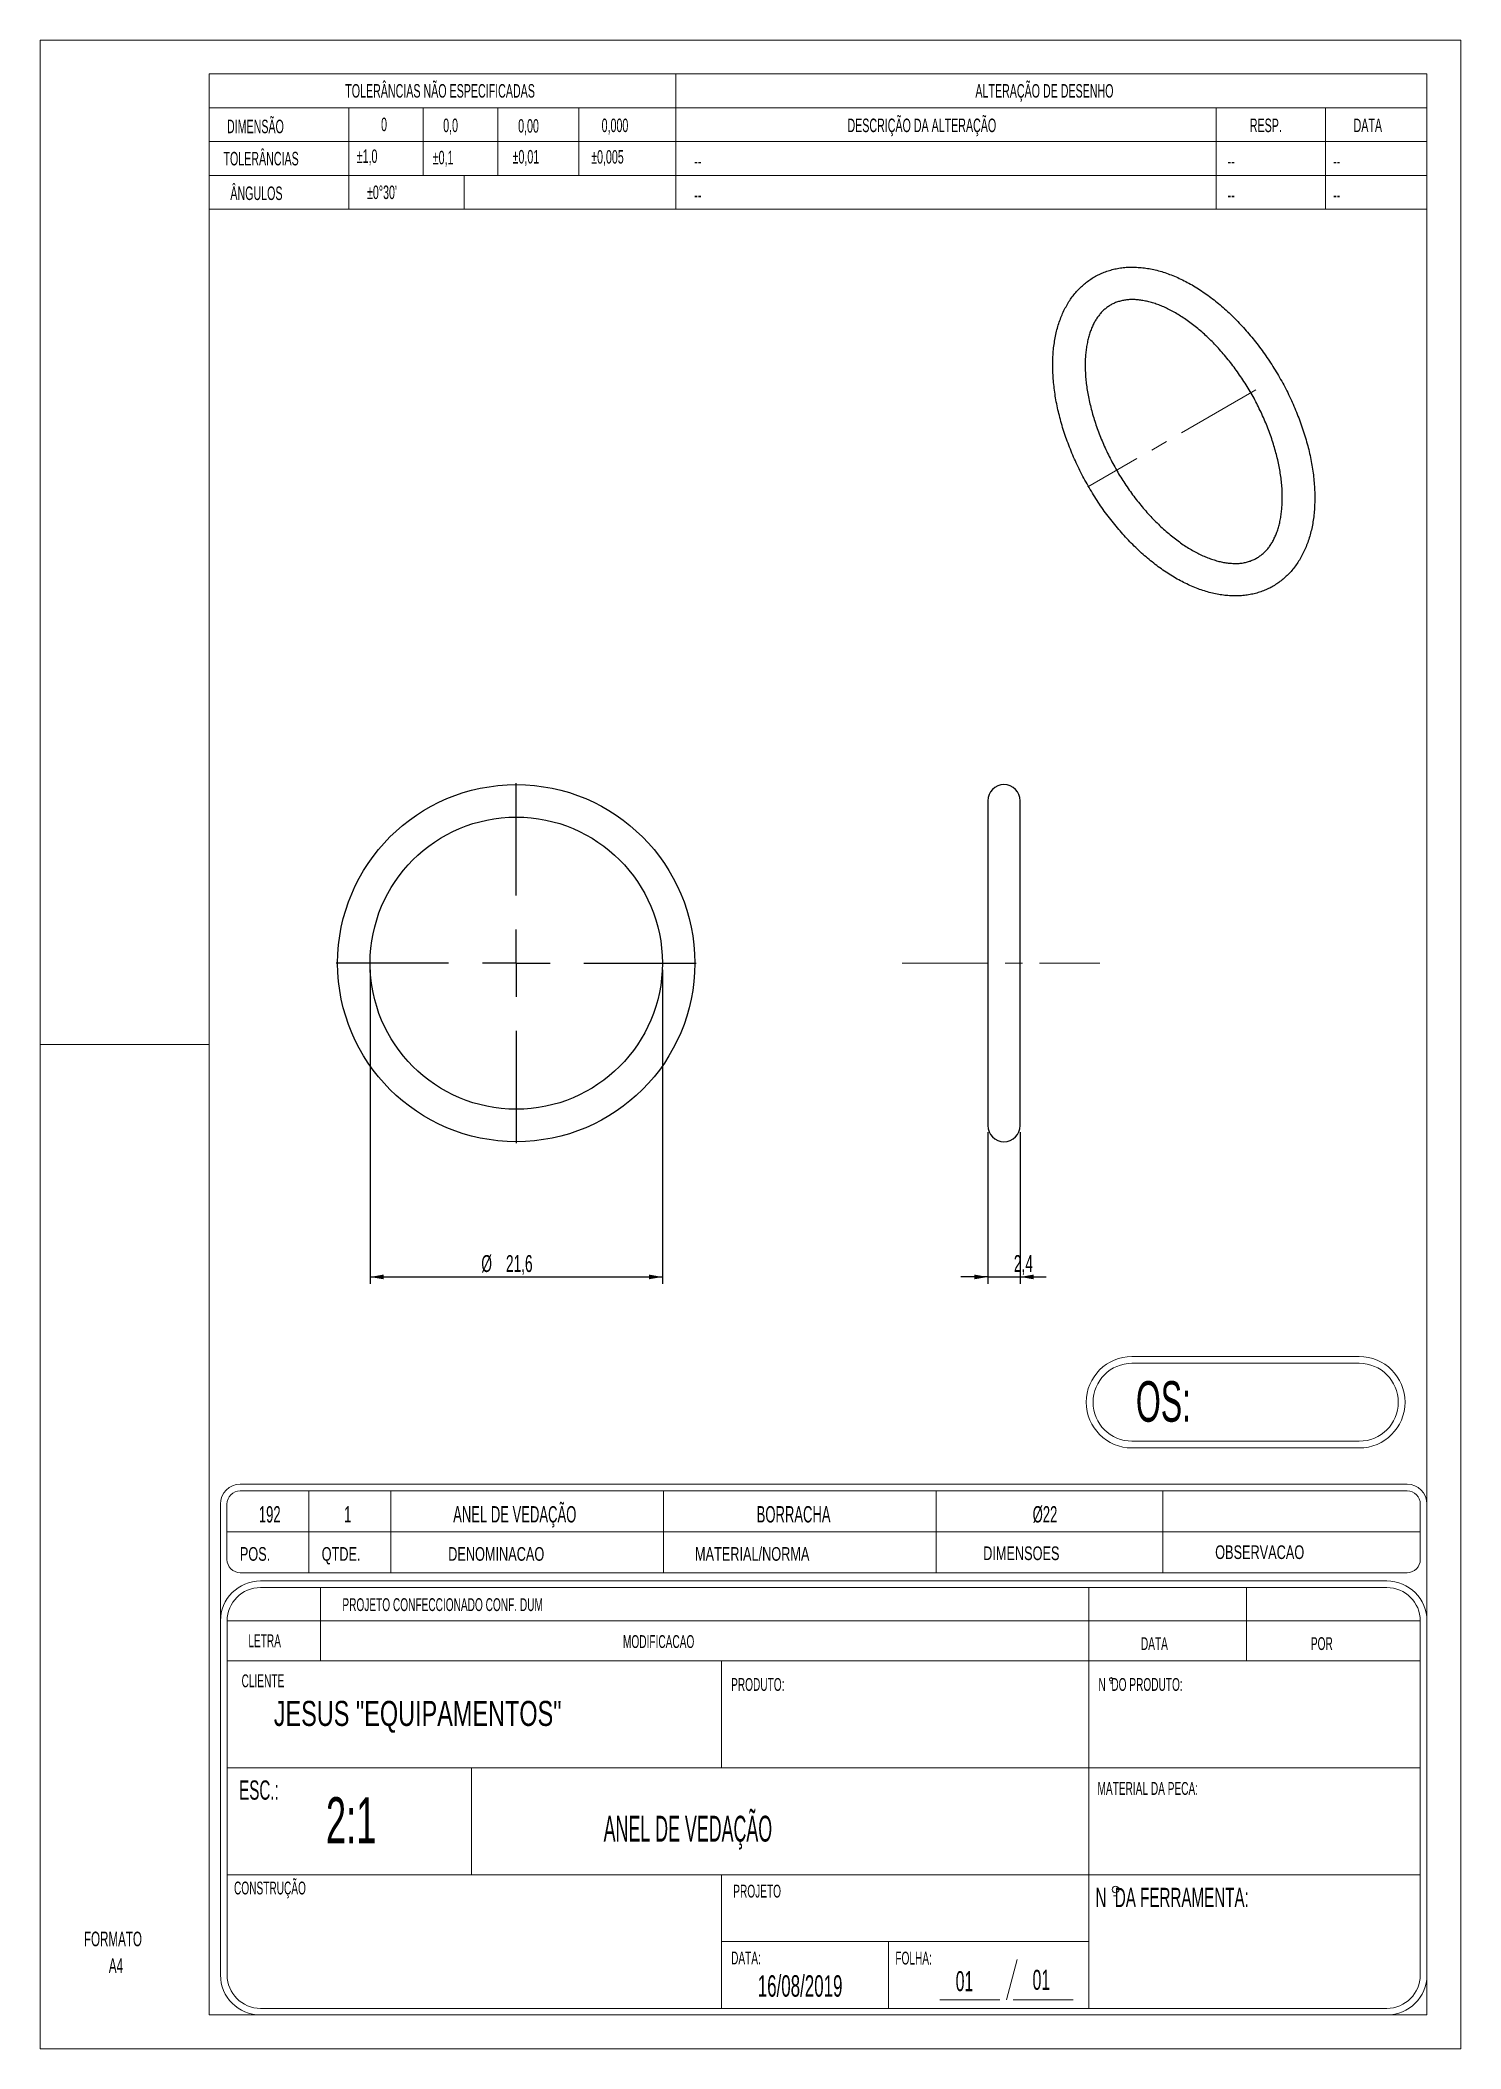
# Model space of a CAD drawing. Header units: millimetres. Extents: x 0 to 105, y 0 to 149.
import ezdxf

# ---------------------------------------------------------------- set-up
doc = ezdxf.new("R2010")
doc.units = ezdxf.units.MM
doc.header["$LTSCALE"] = 0.5
doc.linetypes.add('CENTERX2', pattern=[20.32, 12.7, -2.54, 2.54, -2.54])
doc.layers.add('COTAS', color=7, linetype='Continuous')
doc.styles.add('SLDTEXTSTYLE0', font='TXT', dxfattribs={"width": 0.595745})
doc.styles.add('SLDTEXTSTYLE1', font='TXT', dxfattribs={"width": 0.589474})
doc.styles.add('SLDTEXTSTYLE2', font='TXT', dxfattribs={"width": 0.515789})
doc.styles.add('SLDTEXTSTYLE3', font='TXT', dxfattribs={"width": 0.7})
doc.styles.add('SLDTEXTSTYLE4', font='TXT', dxfattribs={"width": 0.695035})
doc.styles.add('SLDTEXTSTYLE5', font='TXT', dxfattribs={"width": 0.605})
doc.dimstyles.new('SLDDIMSTYLE0', dxfattribs={"dimtxt": 1.25, "dimasz": 1, "dimexe": 0, "dimexo": 0.0625, "dimgap": 0.3125, "dimtad": 1, "dimdec": 1, "dimrnd": 1e-09, "dimzin": 12, "dimdsep": 46, "dimtxsty": 'SLDTEXTSTYLE5', "dimsah": 1, "dimcen": 0.09, "dimadec": 0, "dimazin": 3, "dimtfac": 1, "dimtdec": 3, "dimtofl": 0, "dimtmove": 0, "dimatfit": 3, "dimfxl": 0, "dimfrac": 2, "dimtolj": 1, "dimtzin": 12, "dimarcsym": 0})
doc.dimstyles.new('SLDDIMSTYLE1', dxfattribs={"dimtxt": 1.25, "dimasz": 1, "dimexe": 0, "dimexo": 0.0625, "dimgap": 0.3125, "dimtad": 1, "dimdec": 1, "dimrnd": 1e-09, "dimzin": 12, "dimdsep": 46, "dimtxsty": 'SLDTEXTSTYLE5', "dimsah": 1, "dimcen": 0.09, "dimadec": 0, "dimazin": 3, "dimtfac": 1, "dimtdec": 3, "dimtmove": 0, "dimatfit": 0, "dimfxl": 0, "dimfrac": 2, "dimtolj": 1, "dimtzin": 12, "dimarcsym": 0})

# ---------------------------------------------------------------- blocks, each defined once
blk = doc.blocks.new('SW_NOTE_0')
at = {"color": 0, "linetype": 'Continuous', "lineweight": 18, "insert": (0, 1.39), "char_height": 1.076, "attachment_point": 1, "style": 'SLDTEXTSTYLE0'}
blk.add_mtext('FORMATO', dxfattribs=at)
blk = doc.blocks.new('SW_NOTE_0_1')
at = {"color": 0, "linetype": 'Continuous', "lineweight": 18, "insert": (0, 1.39), "char_height": 1.076, "attachment_point": 1, "style": 'SLDTEXTSTYLE0'}
blk.add_mtext('A4', dxfattribs=at)
blk = doc.blocks.new('Bloco2')
at = {"color": 7, "linetype": 'Continuous', "lineweight": 18}
for p, q in [((105.02, 148.53), (0.02, 148.53)), ((0.02, 148.53), (0.02, 0.03)), ((105.02, 0.03), (105.02, 148.53)), ((102.52, 146.03), (12.52, 146.03)), ((12.52, 146.03), (12.52, 2.53)), ((102.52, 2.53), (102.52, 146.03)), ((0.02, 74.28), (12.52, 74.28)), ((12.52, 2.53), (102.52, 2.53)), ((0.02, 0.03), (105.02, 0.03))]:
    blk.add_line(p, q, dxfattribs=at)
for name, p in [('SW_NOTE_0', (3.26, 7.3)), ('SW_NOTE_0_1', (5.1, 5.33))]:
    blk.add_blockref(name, p, dxfattribs=at)
blk = doc.blocks.new('_D')
at = {"layer": 'COTAS'}
for p, q in [((24.39, 79.94), (24.39, 56.74)), ((45.99, 79.94), (45.99, 56.74)), ((24.39, 57.24), (45.99, 57.24))]:
    blk.add_line(p, q, dxfattribs=at)
for points in [[(24.39, 57.24), (25.39, 57.07), (25.39, 57.42)], [(45.99, 57.24), (44.99, 57.42), (44.99, 57.07)]]:
    blk.add_solid(points, dxfattribs=at)
at = {"layer": 'COTAS', "char_height": 1.25, "attachment_point": 1, "style": 'SLDTEXTSTYLE5'}
for s, insert in [('%%c', (32.61, 58.86)), ('21,6', (34.43, 58.86))]:
    blk.add_mtext(s, dxfattribs=dict(at, insert=insert))
blk = doc.blocks.new('SW_CENTERMARKSYMBOL_0')
at = {"layer": 'COTAS', "color": 0}
for p, q in [((0, 5), (0, 13.3)), ((0, 0), (0, 2.5)), ((-5, 0), (-13.3, 0)), ((0, 0), (-2.5, 0)), ((0, 0), (0, -2.5)), ((0, 0), (2.5, 0)), ((5, 0), (13.3, 0)), ((0, -5), (0, -13.3))]:
    blk.add_line(p, q, dxfattribs=at)
blk = doc.blocks.new('_D_1')
at = {"layer": 'COTAS'}
for p, q in [((70.04, 67.94), (70.04, 56.74)), ((72.44, 67.94), (72.44, 56.74)), ((70.04, 57.24), (68.04, 57.24)), ((70.04, 57.24), (72.44, 57.24)), ((72.44, 57.24), (74.36, 57.24))]:
    blk.add_line(p, q, dxfattribs=at)
for points in [[(70.04, 57.24), (69.04, 57.42), (69.04, 57.07)], [(72.44, 57.24), (73.44, 57.07), (73.44, 57.42)]]:
    blk.add_solid(points, dxfattribs=at)
at = {"layer": 'COTAS', "insert": (71.97, 58.86), "char_height": 1.25, "attachment_point": 1, "style": 'SLDTEXTSTYLE5'}
blk.add_mtext('2,4', dxfattribs=at)

msp = doc.modelspace()

# ---------------------------------------------------------------- linework, layer by layer
at = {"color": 7, "linetype": 'Continuous', "lineweight": 18}
for p, q in [((102.5, 146.18), (12.5, 146.18)), ((12.5, 136.18), (12.5, 146.18)), ((46.98, 136.18), (46.98, 146.18)), ((102.5, 146.18), (102.5, 136.18)), ((12.5, 143.68), (46.98, 143.68)), ((22.82, 136.18), (22.82, 143.68)), ((28.32, 138.68), (28.32, 143.68)), ((33.82, 138.68), (33.82, 143.68)), ((39.82, 138.68), (39.82, 143.68)), ((46.98, 143.68), (102.5, 143.68)), ((86.91, 136.18), (86.91, 143.68)), ((95, 136.18), (95, 143.68)), ((12.5, 141.18), (46.98, 141.18)), ((46.98, 141.18), (102.5, 141.18)), ((12.5, 138.68), (46.98, 138.68)), ((31.35, 138.68), (31.35, 136.18)), ((46.98, 138.68), (102.5, 138.68)), ((12.5, 136.18), (46.98, 136.18)), ((46.98, 136.18), (102.5, 136.18)), ((97.5, 51.36), (80.7, 51.36)), ((97.5, 50.86), (80.7, 50.86)), ((80.7, 45.11), (97.5, 45.11)), ((80.7, 44.61), (97.5, 44.61)), ((101.03, 41.92), (14.79, 41.92)), ((13.32, 5.64), (13.32, 40.45)), ((13.32, 40.45), (13.32, 33.91)), ((13.81, 40.45), (13.81, 36.36)), ((101.03, 41.43), (14.79, 41.43)), ((19.86, 35.38), (19.86, 41.43)), ((25.91, 35.38), (25.91, 41.43)), ((46.07, 35.38), (46.07, 41.43)), ((66.23, 35.38), (66.23, 41.43)), ((82.98, 35.38), (82.98, 41.43)), ((102.01, 36.36), (102.01, 40.45)), ((102.5, 5.64), (102.5, 40.45)), ((13.81, 38.4), (102.01, 38.4)), ((14.79, 35.38), (101.03, 35.38)), ((16.29, 34.77), (99.54, 34.77)), ((16.29, 34.28), (99.54, 34.28)), ((20.73, 28.85), (20.73, 34.28)), ((77.51, 34.28), (77.51, 28.85)), ((89.17, 34.28), (89.17, 28.85)), ((13.82, 5.64), (13.82, 31.81)), ((13.82, 31.81), (102.01, 31.81)), ((102.01, 31.81), (102.01, 5.64)), ((13.82, 28.85), (102.01, 28.85)), ((50.36, 28.85), (50.36, 20.95)), ((77.51, 28.85), (77.51, 20.95)), ((79.1, 27.23), (79.23, 27.23)), ((79.1, 27.22), (79.23, 27.22)), ((13.82, 20.95), (102.01, 20.95)), ((31.88, 13.05), (31.88, 20.95)), ((77.51, 13.05), (77.51, 20.95)), ((13.82, 13.05), (102.01, 13.05)), ((50.36, 13.05), (50.36, 3.17)), ((77.51, 13.05), (77.51, 3.17)), ((79.34, 11.5), (79.6, 11.5)), ((50.36, 8.11), (77.51, 8.11)), ((62.7, 8.11), (62.7, 3.17)), ((72.22, 6.77), (71.42, 3.81)), ((99.54, 3.17), (16.29, 3.17)), ((70.93, 3.81), (66.49, 3.81)), ((71.92, 3.81), (76.36, 3.81)), ((99.54, 2.68), (16.29, 2.68)), ((102.22, 2.68), (102.5, 2.68)), ((102.5, 2.68), (102.5, 2.96))]:
    msp.add_line(p, q, dxfattribs=at)
at = {"color": 7, "linetype": 'Continuous', "lineweight": 25}
for p, q in [((70.04, 92.44), (70.04, 68.44)), ((72.44, 68.44), (72.44, 92.44))]:
    msp.add_line(p, q, dxfattribs=at)
for radius in [13.2, 10.8]:
    msp.add_circle((35.19, 80.44), radius, dxfattribs=at)
at = {"color": 7, "linetype": 'Continuous', "lineweight": 18}
for centre, radius in [((79.16, 27.5), 0.123), ((79.16, 27.48), 0.123), ((79.49, 11.96), 0.247)]:
    msp.add_circle(centre, radius, dxfattribs=at)
at = {"color": 7, "linetype": 'Continuous', "lineweight": 25}
for centre, start, end in [((71.24, 92.44), 0, 180), ((71.24, 68.44), 180, 0)]:
    msp.add_arc(centre, 1.2, start, end, dxfattribs=at)
at = {"color": 7, "linetype": 'Continuous', "lineweight": 18}
for centre, radius, start, end in [((80.7, 47.98), 3.38, 90, 270), ((80.7, 47.98), 2.88, 90, 270), ((97.5, 47.98), 3.38, 270, 90), ((97.5, 47.98), 2.88, 270, 90), ((14.79, 40.45), 1.47, 90, 180), ((101.03, 40.45), 1.47, 0, 90), ((14.79, 40.45), 0.98, 90, 180), ((101.03, 40.45), 0.98, 0, 90), ((14.79, 36.36), 0.98, 180, 270), ((101.03, 36.36), 0.98, 270, 0), ((16.29, 31.81), 2.96, 90, 180), ((16.29, 31.81), 2.47, 90, 180), ((99.54, 31.81), 2.96, 0, 90), ((99.54, 31.81), 2.47, 0, 90), ((16.29, 5.64), 2.96, 180, 270), ((16.29, 5.64), 2.47, 180, 270), ((99.54, 5.64), 2.47, 270, 0), ((99.54, 5.64), 2.96, 270, 0)]:
    msp.add_arc(centre, radius, start, end, dxfattribs=at)
at = {"color": 7, "linetype": 'Continuous', "lineweight": 25}
for points, knots in [([(94.21, 114.85), (94.21, 114.94), (94.21, 115.22), (94.19, 115.69), (94.14, 116.25), (94.07, 116.82), (93.98, 117.39), (93.86, 117.97), (93.73, 118.55), (93.57, 119.14), (93.39, 119.72), (93.19, 120.31), (92.97, 120.89), (92.74, 121.47), (92.48, 122.05), (92.21, 122.62), (91.92, 123.19), (91.61, 123.74), (91.28, 124.29), (90.94, 124.83), (90.59, 125.35), (90.22, 125.87), (89.84, 126.37), (89.45, 126.85), (89.04, 127.32), (88.63, 127.77), (88.2, 128.21), (87.77, 128.62), (87.32, 129.01), (86.88, 129.39), (86.42, 129.74), (85.96, 130.06), (85.49, 130.37), (85.02, 130.65), (84.55, 130.9), (84.08, 131.13), (83.6, 131.32), (83.13, 131.5), (82.66, 131.64), (82.19, 131.75), (81.73, 131.83), (81.27, 131.88), (80.82, 131.9), (80.38, 131.9), (79.95, 131.86), (79.53, 131.79), (79.13, 131.69), (78.74, 131.56), (78.37, 131.41), (78.01, 131.23), (77.66, 131.02), (77.34, 130.79), (77.03, 130.53), (76.74, 130.25), (76.47, 129.94), (76.21, 129.61), (75.98, 129.26), (75.77, 128.88), (75.57, 128.48), (75.4, 128.06), (75.25, 127.62), (75.12, 127.16), (75.02, 126.68), (74.94, 126.18), (74.88, 125.67), (74.85, 125.15), (74.84, 124.61), (74.85, 124.07), (74.89, 123.51), (74.95, 122.94), (75.03, 122.37), (75.13, 121.8), (75.26, 121.21), (75.4, 120.63), (75.57, 120.05), (75.76, 119.46), (75.97, 118.88), (76.2, 118.29), (76.45, 117.71), (76.71, 117.14), (77, 116.57), (77.3, 116.01), (77.61, 115.46), (77.95, 114.92), (78.29, 114.38), (78.65, 113.86), (79.03, 113.36), (79.42, 112.87), (79.82, 112.39), (80.23, 111.93), (80.65, 111.49), (81.08, 111.06), (81.52, 110.66), (81.96, 110.28), (82.42, 109.92), (82.87, 109.58), (83.34, 109.26), (83.81, 108.97), (84.28, 108.71), (84.75, 108.47), (85.22, 108.26), (85.7, 108.07), (86.17, 107.92), (86.64, 107.79), (87.11, 107.69), (87.57, 107.63), (88.02, 107.59), (88.46, 107.59), (88.9, 107.61), (89.32, 107.67), (89.73, 107.75), (90.13, 107.86), (90.51, 108), (90.88, 108.17), (91.23, 108.37), (91.56, 108.59), (91.88, 108.83), (92.18, 109.11), (92.46, 109.4), (92.72, 109.72), (92.96, 110.06), (93.19, 110.43), (93.39, 110.82), (93.57, 111.23), (93.73, 111.66), (93.87, 112.11), (93.99, 112.58), (94.08, 113.07), (94.15, 113.57), (94.19, 114.09), (94.21, 114.52), (94.21, 114.77), (94.21, 114.85)], [0, 0, 0, 0, 0.004217, 0.012133, 0.020043, 0.027947, 0.035845, 0.043735, 0.051617, 0.059492, 0.067358, 0.075218, 0.083072, 0.09092, 0.098764, 0.106605, 0.114444, 0.122281, 0.130118, 0.137955, 0.145794, 0.153636, 0.161481, 0.169331, 0.177187, 0.185049, 0.19292, 0.200798, 0.208686, 0.216584, 0.224491, 0.232409, 0.240336, 0.248272, 0.256213, 0.264158, 0.272098, 0.280029, 0.287942, 0.295827, 0.303674, 0.311472, 0.319211, 0.326883, 0.334482, 0.342009, 0.349465, 0.356858, 0.3642, 0.371503, 0.378785, 0.38606, 0.393342, 0.400646, 0.407989, 0.415384, 0.422838, 0.43036, 0.437951, 0.445608, 0.453328, 0.461103, 0.468923, 0.476778, 0.48466, 0.492559, 0.500468, 0.508382, 0.516294, 0.524201, 0.532102, 0.539996, 0.547882, 0.55576, 0.56363, 0.571493, 0.57935, 0.5872, 0.595046, 0.602889, 0.610728, 0.618566, 0.626403, 0.63424, 0.642078, 0.649919, 0.657762, 0.66561, 0.673462, 0.681322, 0.689188, 0.697062, 0.704946, 0.712839, 0.720742, 0.728655, 0.736577, 0.744509, 0.752448, 0.760392, 0.768335, 0.776271, 0.784194, 0.792093, 0.79996, 0.807782, 0.81555, 0.823255, 0.830889, 0.83845, 0.845939, 0.853361, 0.860725, 0.868045, 0.875335, 0.882612, 0.889888, 0.89718, 0.904503, 0.911872, 0.919297, 0.926786, 0.934344, 0.94197, 0.949661, 0.957411, 0.965211, 0.973051, 0.980921, 0.988813, 0.996718, 1, 1, 1, 1]), ([(91.81, 114.85), (91.81, 114.77), (91.81, 114.54), (91.79, 114.18), (91.75, 113.77), (91.7, 113.38), (91.62, 113), (91.53, 112.65), (91.42, 112.31), (91.29, 112), (91.15, 111.71), (91, 111.44), (90.83, 111.19), (90.64, 110.97), (90.44, 110.76), (90.22, 110.58), (89.98, 110.42), (89.72, 110.28), (89.45, 110.17), (89.16, 110.08), (88.86, 110.02), (88.55, 109.99), (88.23, 109.99), (87.9, 110.01), (87.56, 110.05), (87.22, 110.12), (86.86, 110.22), (86.5, 110.34), (86.12, 110.48), (85.75, 110.65), (85.36, 110.85), (84.98, 111.07), (84.59, 111.31), (84.2, 111.58), (83.81, 111.88), (83.42, 112.19), (83.03, 112.53), (82.65, 112.89), (82.27, 113.26), (81.9, 113.66), (81.53, 114.08), (81.18, 114.51), (80.83, 114.95), (80.5, 115.42), (80.17, 115.89), (79.86, 116.38), (79.57, 116.87), (79.28, 117.38), (79.02, 117.89), (78.77, 118.41), (78.54, 118.93), (78.32, 119.45), (78.12, 119.98), (77.95, 120.5), (77.79, 121.02), (77.65, 121.54), (77.53, 122.05), (77.43, 122.55), (77.35, 123.05), (77.29, 123.53), (77.26, 124), (77.24, 124.46), (77.24, 124.91), (77.26, 125.34), (77.3, 125.75), (77.36, 126.14), (77.44, 126.52), (77.53, 126.87), (77.64, 127.2), (77.77, 127.51), (77.91, 127.8), (78.07, 128.07), (78.24, 128.31), (78.43, 128.54), (78.63, 128.74), (78.85, 128.92), (79.09, 129.08), (79.35, 129.22), (79.62, 129.33), (79.91, 129.41), (80.21, 129.47), (80.52, 129.5), (80.84, 129.5), (81.17, 129.48), (81.51, 129.43), (81.86, 129.36), (82.22, 129.27), (82.58, 129.14), (82.96, 129), (83.33, 128.82), (83.72, 128.63), (84.1, 128.4), (84.49, 128.16), (84.88, 127.89), (85.27, 127.59), (85.66, 127.28), (86.05, 126.94), (86.43, 126.58), (86.81, 126.2), (87.18, 125.8), (87.54, 125.38), (87.9, 124.95), (88.24, 124.5), (88.58, 124.04), (88.9, 123.56), (89.21, 123.08), (89.51, 122.58), (89.79, 122.08), (90.05, 121.56), (90.3, 121.05), (90.53, 120.52), (90.75, 120), (90.94, 119.48), (91.12, 118.95), (91.27, 118.43), (91.41, 117.92), (91.53, 117.4), (91.63, 116.9), (91.7, 116.41), (91.76, 115.92), (91.8, 115.45), (91.81, 115.09), (91.81, 114.9), (91.81, 114.85)], [0, 0, 0, 0, 0.004248, 0.012358, 0.020459, 0.028558, 0.036659, 0.044771, 0.052905, 0.061079, 0.069312, 0.077631, 0.086069, 0.094662, 0.103447, 0.112452, 0.121676, 0.131069, 0.140504, 0.149812, 0.15891, 0.167778, 0.176439, 0.184932, 0.193299, 0.201573, 0.209784, 0.217954, 0.226098, 0.23423, 0.242359, 0.250488, 0.258623, 0.266767, 0.274922, 0.283089, 0.291268, 0.299459, 0.307661, 0.315875, 0.324098, 0.332329, 0.340568, 0.348813, 0.357062, 0.365315, 0.37357, 0.381826, 0.390081, 0.398334, 0.406583, 0.414827, 0.423064, 0.431294, 0.439515, 0.447725, 0.455924, 0.464111, 0.472284, 0.480444, 0.488589, 0.496721, 0.50484, 0.512948, 0.521049, 0.529148, 0.53725, 0.545362, 0.553499, 0.561676, 0.569915, 0.578242, 0.58669, 0.595295, 0.604096, 0.613117, 0.622356, 0.631757, 0.641187, 0.650482, 0.659563, 0.668415, 0.677062, 0.685545, 0.693904, 0.702173, 0.71038, 0.718547, 0.72669, 0.734822, 0.74295, 0.75108, 0.759215, 0.76736, 0.775516, 0.783683, 0.791863, 0.800055, 0.808259, 0.816473, 0.824696, 0.832929, 0.841168, 0.849413, 0.857663, 0.865916, 0.874171, 0.882427, 0.890682, 0.898935, 0.907183, 0.915427, 0.923664, 0.931893, 0.940113, 0.948322, 0.956521, 0.964706, 0.972878, 0.981037, 0.989181, 0.997312, 1, 1, 1, 1])]:
    msp.add_open_spline(points, degree=3, knots=knots, dxfattribs=at)
at = {"layer": 'COTAS', "linetype": 'CENTERX2', "lineweight": 18}
for p, q in [((89.86, 122.82), (77.44, 115.65)), ((63.71, 80.44), (78.33, 80.44))]:
    msp.add_line(p, q, dxfattribs=at)

# ---------------------------------------------------------------- block references
at = {"layer": 'COTAS'}
for name, p in [('Bloco2', (-0.02, 0.15)), ('SW_CENTERMARKSYMBOL_0', (35.19, 80.44))]:
    msp.add_blockref(name, p, dxfattribs=at)

# ---------------------------------------------------------------- texts
at = {"color": 7, "linetype": 'Continuous', "lineweight": 0}
for s, insert, char_height, attachment_point, style in [('TOLERÂNCIAS NÃO ESPECIFICADAS', (29.56, 145.43), 1, 2, 'SLDTEXTSTYLE1'), ('ALTERAÇÃO DE DESENHO', (74.23, 145.43), 1, 2, 'SLDTEXTSTYLE1'), ('DIMENSÃO', (13.81, 142.8), 1, 1, 'SLDTEXTSTYLE1'), ('0', (25.2, 142.95), 1, 1, 'SLDTEXTSTYLE1'), ('0,0', (29.79, 142.88), 1, 1, 'SLDTEXTSTYLE1'), ('0,00', (35.33, 142.84), 1, 1, 'SLDTEXTSTYLE1'), ('0,000', (41.5, 142.88), 1, 1, 'SLDTEXTSTYLE1'), ('DESCRIÇÃO DA ALTERAÇÃO', (59.67, 142.88), 1, 1, 'SLDTEXTSTYLE1'), ('RESP.', (89.41, 142.88), 1, 1, 'SLDTEXTSTYLE1'), ('DATA', (97.08, 142.88), 1, 1, 'SLDTEXTSTYLE1'), ('TOLERÂNCIAS', (13.55, 140.42), 1, 1, 'SLDTEXTSTYLE1'), ('±1,0', (23.4, 140.6), 1, 1, 'SLDTEXTSTYLE1'), ('±0,1', (29.02, 140.5), 1, 1, 'SLDTEXTSTYLE1'), ('±0,01', (34.92, 140.56), 1, 1, 'SLDTEXTSTYLE1'), ('±0,005', (40.73, 140.55), 1, 1, 'SLDTEXTSTYLE1'), ('--', (48.35, 140.24), 1, 1, 'SLDTEXTSTYLE1'), ('--', (87.77, 140.24), 1, 1, 'SLDTEXTSTYLE1'), ('--', (95.57, 140.24), 1, 1, 'SLDTEXTSTYLE1'), ('ÂNGULOS', (14.06, 137.86), 1, 1, 'SLDTEXTSTYLE1'), ("±0°30'", (24.16, 137.93), 1, 1, 'SLDTEXTSTYLE1'), ('--', (48.35, 137.74), 1, 1, 'SLDTEXTSTYLE1'), ('--', (87.77, 137.74), 1, 1, 'SLDTEXTSTYLE1'), ('--', (95.57, 137.74), 1, 1, 'SLDTEXTSTYLE1'), ('OS:', (80.99, 49.54), 3, 1, 'SLDTEXTSTYLE1'), ('192', (16.97, 40.3), 1.21, 2, 'SLDTEXTSTYLE0'), ('1', (22.74, 40.3), 1.21, 2, 'SLDTEXTSTYLE0'), ('ANEL DE VEDAÇÃO', (35.08, 40.3), 1.2096, 2, 'SLDTEXTSTYLE0'), ('BORRACHA', (55.69, 40.3), 1.21, 2, 'SLDTEXTSTYLE0'), ('Ø22', (74.27, 40.3), 1.21, 2, 'SLDTEXTSTYLE0'), ('POS.', (14.76, 37.27), 1.011, 1, 'SLDTEXTSTYLE4'), ('QTDE.', (20.81, 37.27), 1.011, 1, 'SLDTEXTSTYLE4'), ('DENOMINACAO', (30.16, 37.27), 1.0112, 1, 'SLDTEXTSTYLE4'), ('MATERIAL/NORMA', (48.4, 37.27), 1.0112, 1, 'SLDTEXTSTYLE4'), ('DIMENSOES', (69.7, 37.32), 1.011, 1, 'SLDTEXTSTYLE4'), ('OBSERVACAO', (86.85, 37.4), 1.011, 1, 'SLDTEXTSTYLE4'), ('PROJETO CONFECCIONADO CONF. DUM', (22.34, 33.49), 0.948, 1, 'SLDTEXTSTYLE1'), ('LETRA', (15.39, 30.82), 0.948, 1, 'SLDTEXTSTYLE1'), ('MODIFICACAO', (43.08, 30.76), 0.948, 1, 'SLDTEXTSTYLE1'), ('DATA', (81.36, 30.61), 0.948, 1, 'SLDTEXTSTYLE1'), ('POR', (93.92, 30.61), 0.948, 1, 'SLDTEXTSTYLE1'), ('CLIENTE', (14.89, 27.86), 0.948, 1, 'SLDTEXTSTYLE1'), ('PRODUTO:', (51.07, 27.59), 0.948, 1, 'SLDTEXTSTYLE1'), ('N  DO PRODUTO:', (78.22, 27.59), 0.948, 1, 'SLDTEXTSTYLE1'), ('JESUS "EQUIPAMENTOS"', (17.27, 25.9), 1.8521, 1, 'SLDTEXTSTYLE3'), ('ESC.:', (14.71, 20.02), 1.422, 1, 'SLDTEXTSTYLE1'), ('MATERIAL DA PECA:', (78.15, 19.9), 0.948, 1, 'SLDTEXTSTYLE1'), ('2:1', (21.12, 18.78), 3.413, 1, 'SLDTEXTSTYLE1'), ('ANEL DE VEDAÇÃO', (41.65, 17.41), 1.9112, 1, 'SLDTEXTSTYLE2'), ('CONSTRUÇÃO', (14.33, 12.54), 0.948, 1, 'SLDTEXTSTYLE1'), ('PROJETO', (51.23, 12.31), 0.948, 1, 'SLDTEXTSTYLE1'), ('N  DA FERRAMENTA:', (78, 12.08), 1.422, 1, 'SLDTEXTSTYLE1'), ('DATA:', (51.07, 7.37), 0.948, 1, 'SLDTEXTSTYLE1'), ('FOLHA:', (63.21, 7.36), 0.948, 1, 'SLDTEXTSTYLE1'), ('01', (73.35, 6.02), 1.481, 1, 'SLDTEXTSTYLE1'), ('16/08/2019', (53.04, 5.62), 1.587, 1, 'SLDTEXTSTYLE1'), ('01', (67.67, 5.92), 1.481, 1, 'SLDTEXTSTYLE1')]:
    msp.add_mtext(s, dxfattribs=dict(at, insert=insert, char_height=char_height, attachment_point=attachment_point, style=style))

# ---------------------------------------------------------------- dimensions: what is measured, and where the dimension line sits
at = {"layer": 'COTAS'}
dim = msp.add_linear_dim(base=(45.99, 57.24), p1=(24.39, 80.44), p2=(45.99, 80.44), text='%%c<>', dimstyle='SLDDIMSTYLE0', dxfattribs=at)
dim.commit()
dim.dimension.update_dxf_attribs({"geometry": '_D', "text_midpoint": (35.19, 57.24), "dimtype": 160})
dim = msp.add_linear_dim(base=(72.44, 57.24), p1=(70.04, 68.44), p2=(72.44, 68.44), dimstyle='SLDDIMSTYLE1', dxfattribs=at)
dim.commit()
dim.dimension.update_dxf_attribs({"geometry": '_D_1', "text_midpoint": (73.16, 57.24), "dimtype": 160})

doc.saveas('drawing.dxf')
